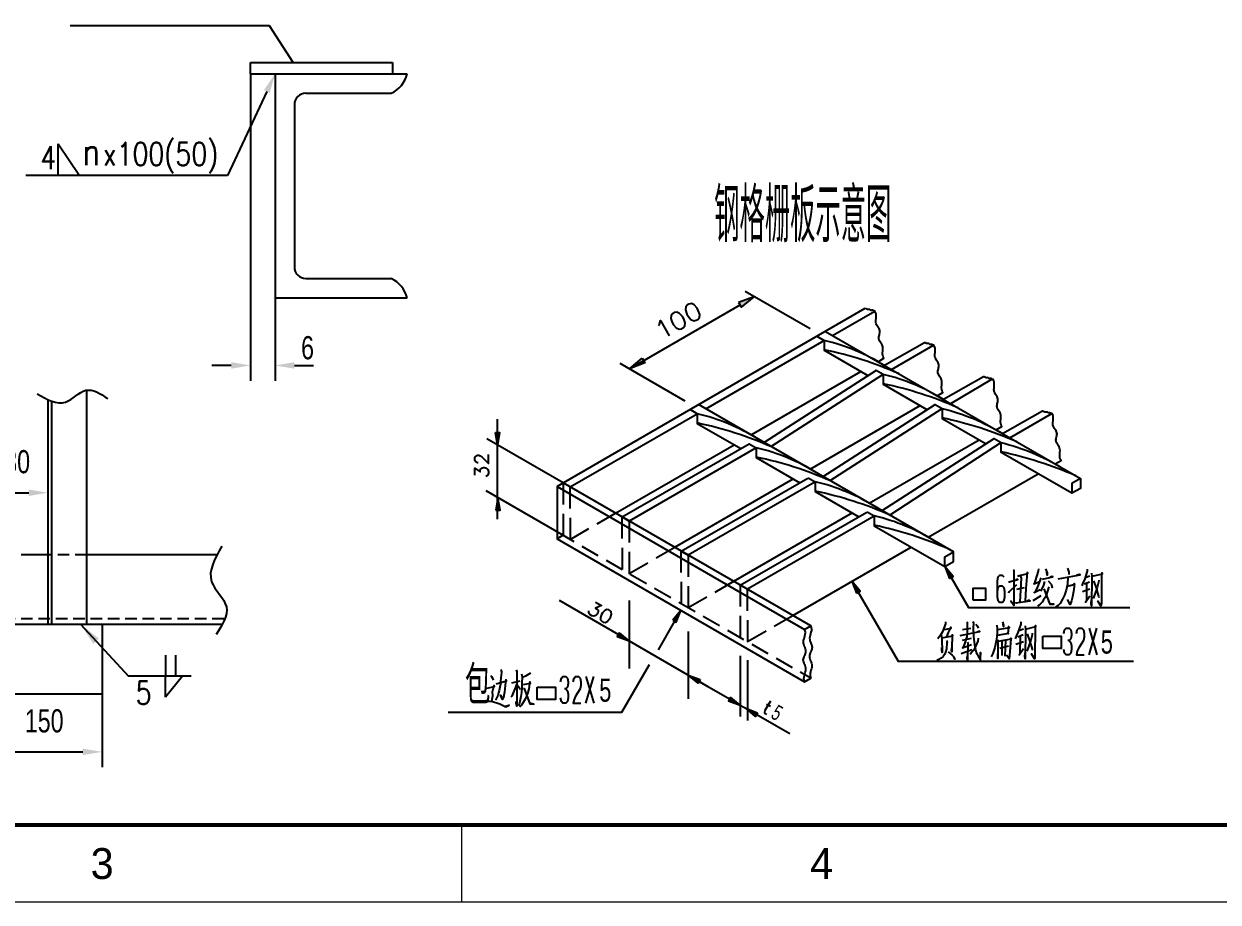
# Model space of a CAD drawing. Extents: x 148 to 221443, y -36682 to 6758.
# Drawn here: x 132360 to 135453, y -23503 to -21228 of the extents above; entities that cross this region are included whole.
import ezdxf
from ezdxf.enums import TextEntityAlignment as Align

# ---------------------------------------------------------------- set-up
doc = ezdxf.new("R2010")
doc.units = 0
doc.header["$LTSCALE"] = 10
doc.header["$MEASUREMENT"] = 0
doc.linetypes.add('HIDDENX2', pattern=[0.75, 0.5, -0.25])
for name, color, linetype in [('2', 4, 'Continuous'), ('3', 255, 'Continuous'), ('9', 6, 'Continuous')]:
    doc.layers.add(name, color=color, linetype=linetype)
doc.layers.add('2（细实线）', color=3, linetype='Continuous', lineweight=20)
doc.layers.add('图框层', color=7, linetype='Continuous', lineweight=15)
doc.styles.add('HZ', font='ROMS.SHX', dxfattribs={"width": 0.75, "bigfont": 'GBCBIG.SHX'})
doc.styles.get("Standard").update_dxf_attribs({"font": 'wison_e.shx', "width": 0.75, "bigfont": 'wison_c.shx'})
doc.styles.add('XW', font='ROMANS.shx', dxfattribs={"width": 0.85})
doc.styles.add('ZYEQ', font='bsfb.shx', dxfattribs={"width": 0.7, "bigfont": 'bsf.shx'})
doc.dimstyles.new('DIM1', dxfattribs={"dimscale": 20, "dimtxt": 3, "dimasz": 2.5, "dimexe": 2, "dimexo": 0, "dimgap": 1, "dimtad": 0, "dimdec": 0, "dimzin": 0, "dimdsep": 46, "dimtxsty": 'Standard', "dimcen": 2, "dimclrd": 3, "dimclre": 3, "dimclrt": 3, "dimadec": 0, "dimazin": 0, "dimtfac": 0.666667, "dimtdec": 0, "dimtofl": 0, "dimtmove": 2, "dimatfit": 1, "dimfxl": 2, "dimtvp": 1.333333, "dimtolj": 1, "dimtzin": 0, "dimarcsym": 0})

# ---------------------------------------------------------------- blocks, each defined once
blk = doc.blocks.new('*D1471')
at = {"layer": '2', "color": 3, "lineweight": -2}
for p, q in [((132262.8, -22782.9), (132262.8, -23153.4)), ((132562.8, -22962.9), (132562.8, -23153.4)), ((132312.8, -23113.4), (132512.8, -23113.4))]:
    blk.add_line(p, q, dxfattribs=at)
at = {"layer": '2', "color": 3}
for points in [[(132312.8, -23105), (132312.8, -23121.7), (132262.8, -23113.4)], [(132512.8, -23121.7), (132512.8, -23105), (132562.8, -23113.4)]]:
    blk.add_solid(points, dxfattribs=at)
at = {"layer": 'Defpoints', "color": 0}
for p in [(132262.8, -22782.9), (132562.8, -22962.9), (132562.8, -23113.4)]:
    blk.add_point(p, dxfattribs=at)
at = {"layer": '2', "color": 3, "insert": (132412.8, -23033.4), "char_height": 60, "attachment_point": 5}
blk.add_mtext('\\A1;150', dxfattribs=at)
blk = doc.blocks.new('*D1473')
at = {"layer": '2', "color": 3, "lineweight": -2}
for p, q in [((132262.8, -22692.9), (132262.8, -22402.2)), ((132422.8, -22602.9), (132422.8, -22402.2)), ((132312.8, -22442.2), (132372.8, -22442.2))]:
    blk.add_line(p, q, dxfattribs=at)
at = {"layer": '2', "color": 3}
for points in [[(132312.8, -22433.9), (132312.8, -22450.6), (132262.8, -22442.2)], [(132372.8, -22450.6), (132372.8, -22433.9), (132422.8, -22442.2)]]:
    blk.add_solid(points, dxfattribs=at)
at = {"layer": 'Defpoints', "color": 0}
for p in [(132422.8, -22442.2), (132422.8, -22602.9), (132262.8, -22692.9)]:
    blk.add_point(p, dxfattribs=at)
at = {"layer": '2', "color": 3, "insert": (132342.8, -22362.2), "char_height": 60, "attachment_point": 5}
blk.add_mtext('\\A1;80', dxfattribs=at)
blk = doc.blocks.new('*D1478')
at = {"layer": '2', "color": 3, "lineweight": -2}
for p, q in [((132947.2, -21357.6), (132947.2, -22152.5)), ((133010.7, -21937.3), (133010.7, -22152.5)), ((132897.2, -22112.5), (132847.2, -22112.5)), ((133060.7, -22112.5), (133110.7, -22112.5))]:
    blk.add_line(p, q, dxfattribs=at)
at = {"layer": '2', "color": 3}
for points in [[(132897.2, -22120.9), (132897.2, -22104.2), (132947.2, -22112.5)], [(133060.7, -22104.2), (133060.7, -22120.9), (133010.7, -22112.5)]]:
    blk.add_solid(points, dxfattribs=at)
at = {"layer": 'Defpoints', "color": 0}
for p in [(132947.2, -21357.6), (133010.7, -21937.3), (133010.7, -22112.5)]:
    blk.add_point(p, dxfattribs=at)
at = {"layer": '2', "color": 3, "insert": (133094.9, -22067), "char_height": 60, "attachment_point": 5}
blk.add_mtext('\\A1;6', dxfattribs=at)
blk = doc.blocks.new('a2')
blk.add_line((15615.59, 9706.74), (15615.59, 9716.74))
at = {"layer": '图框层', "ltscale": 10}
blk.add_lwpolyline([(15311.09, 10126.74), (15905.09, 10126.74), (15905.09, 9706.74), (15311.09, 9706.74)], close=True, dxfattribs=at)
at = {"layer": '图框层', "ltscale": 10, "const_width": 0.5}
blk.add_lwpolyline([(15336.09, 10116.74), (15895.09, 10116.74), (15895.09, 9716.74), (15336.09, 9716.74)], close=True, dxfattribs=at)
at = {"style": 'HZ'}
for s, p in [('3', (15569, 9711.74)), ('4', (15662.17, 9711.74))]:
    blk.add_text(s, height=4, dxfattribs=at).set_placement(p, align=Align.MIDDLE)
blk = doc.blocks.new('geshantu')
at = {"layer": '2（细实线）', "lineweight": -3}
for points in [[(12000.6, 8196.81), (12000.96, 8196.2), (12002.62, 8197.57), (12000.6, 8196.81)], [(12009.85, 8193.39), (12001.44, 8198.25)], [(12016.95, 8196.02), (11977.08, 8173), (12009.15, 8154.49), (12009.94, 8154.95), (11977.87, 8173.46), (11977.87, 8170.67)], [(11986.45, 8188.23), (12000.78, 8196.51)], [(11992.08, 8195.41), (11991.85, 8195.15), (11991.83, 8194.75), (11992, 8194.23), (11992.17, 8193.94), (11992.53, 8193.52), (11992.89, 8193.35), (11993.23, 8193.42), (11993.42, 8193.53), (11993.64, 8193.79), (11993.67, 8194.18), (11993.49, 8194.71), (11993.33, 8194.99), (11992.96, 8195.41), (11992.61, 8195.58), (11992.27, 8195.51), (11992.08, 8195.41)], [(11993.97, 8196.5), (11993.74, 8196.24), (11993.72, 8195.85), (11993.89, 8195.32), (11994.06, 8195.03), (11994.43, 8194.62), (11994.78, 8194.44), (11995.12, 8194.51), (11995.31, 8194.62), (11995.54, 8194.88), (11995.56, 8195.27), (11995.38, 8195.8), (11995.22, 8196.08), (11994.85, 8196.5), (11994.5, 8196.68), (11994.16, 8196.61), (11993.97, 8196.5)], [(12012.77, 8192.55), (12018.25, 8195.71)], [(12018.26, 8195.71), (12018.22, 8195.7), (12018.18, 8195.71), (12018.14, 8195.72), (12018.07, 8195.76), (12018.01, 8195.79), (12017.94, 8195.81), (12017.88, 8195.81), (12017.82, 8195.8), (12017.76, 8195.8), (12017.71, 8195.81), (12017.66, 8195.84), (12017.62, 8195.88), (12017.57, 8195.91), (12017.52, 8195.92), (12017.46, 8195.92), (12017.4, 8195.91), (12017.34, 8195.91), (12017.28, 8195.93), (12017.21, 8195.96), (12017.14, 8196), (12017.11, 8196.01), (12017.07, 8196.02), (12017.03, 8196.01)], [(12018.65, 8189.15), (12019.41, 8189.59), (12019.31, 8189.77), (12019.26, 8189.95), (12019.24, 8190.15), (12019.24, 8190.34), (12019.26, 8190.53), (12019.27, 8190.71), (12019.28, 8190.89), (12019.27, 8191.06), (12019.23, 8191.21), (12019.18, 8191.35), (12019.1, 8191.49), (12019.02, 8191.61), (12018.94, 8191.74), (12018.86, 8191.86), (12018.8, 8191.98), (12018.77, 8192.1), (12018.75, 8192.23), (12018.77, 8192.37), (12018.79, 8192.5), (12018.82, 8192.64), (12018.86, 8192.78), (12018.88, 8192.92), (12018.89, 8193.05), (12018.88, 8193.18), (12018.84, 8193.31), (12018.78, 8193.43), (12018.71, 8193.55), (12018.63, 8193.67), (12018.55, 8193.8), (12018.47, 8193.93), (12018.41, 8194.07), (12018.38, 8194.23), (12018.37, 8194.39), (12018.37, 8194.57), (12018.39, 8194.76), (12018.41, 8194.95), (12018.41, 8195.14), (12018.39, 8195.33), (12018.33, 8195.52), (12018.23, 8195.69)], [(11990.22, 8193.83), (11990.35, 8194.03), (11990.47, 8194.48), (11991.62, 8192.49)], [(12010.74, 8192.44), (12011.66, 8191.91), (12011.66, 8190.64), (12017.35, 8187.36)], [(11996.33, 8183.06), (12011.66, 8191.91)], [(12020.41, 8188.13), (12025.82, 8191.3)], [(12026.3, 8184.74), (12027.06, 8185.18), (12026.96, 8185.35), (12026.91, 8185.54), (12026.88, 8185.73), (12026.89, 8185.92), (12026.9, 8186.11), (12026.92, 8186.3), (12026.93, 8186.48), (12026.92, 8186.64), (12026.88, 8186.8), (12026.82, 8186.94), (12026.75, 8187.07), (12026.67, 8187.2), (12026.58, 8187.32), (12026.51, 8187.44), (12026.45, 8187.56), (12026.41, 8187.69), (12026.4, 8187.82), (12026.41, 8187.95), (12026.44, 8188.09), (12026.47, 8188.23), (12026.5, 8188.37), (12026.53, 8188.5), (12026.54, 8188.64), (12026.53, 8188.77), (12026.49, 8188.89), (12026.43, 8189.01), (12026.36, 8189.13), (12026.27, 8189.26), (12026.19, 8189.38), (12026.12, 8189.52), (12026.06, 8189.66), (12026.02, 8189.81), (12026.01, 8189.98), (12026.02, 8190.16), (12026.04, 8190.34), (12026.05, 8190.53), (12026.05, 8190.73), (12026.03, 8190.92), (12025.98, 8191.1), (12025.88, 8191.28)], [(11988.11, 8189.6), (11988.47, 8188.99), (11986.45, 8188.23), (11988.11, 8189.6)], [(11993.68, 8184.06), (11985.27, 8188.92)], [(12002.21, 8179.66), (12016.44, 8187.88)], [(12019.31, 8187.5), (12019.31, 8186.22), (12024.99, 8182.94)], [(12019.25, 8187.46), (12004.82, 8178.16)], [(12028.06, 8183.72), (12033.39, 8186.89)], [(11978.79, 8170.14), (11978.79, 8172.93), (11995.23, 8182.42), (11994.31, 8182.95)], [(12009.86, 8175.25), (12024.09, 8183.46)], [(12012.46, 8173.75), (12026.96, 8183.08), (12026.96, 8181.81), (12032.64, 8178.53)], [(11969.37, 8180), (11969.37, 8181.7)], [(12035.71, 8179.31), (12041.15, 8182.46)], [(12041.59, 8175.91), (12042.35, 8176.35), (12042.25, 8176.53), (12042.2, 8176.71), (12042.18, 8176.9), (12042.18, 8177.1), (12042.19, 8177.29), (12042.21, 8177.47), (12042.22, 8177.65), (12042.21, 8177.82), (12042.17, 8177.97), (12042.11, 8178.11), (12042.04, 8178.25), (12041.96, 8178.37), (12041.88, 8178.49), (12041.8, 8178.62), (12041.74, 8178.74), (12041.7, 8178.86), (12041.69, 8178.99), (12041.7, 8179.13), (12041.73, 8179.26), (12041.76, 8179.4), (12041.79, 8179.54), (12041.82, 8179.68), (12041.83, 8179.81), (12041.82, 8179.94), (12041.78, 8180.06), (12041.72, 8180.19), (12041.65, 8180.31), (12041.57, 8180.43), (12041.48, 8180.56), (12041.41, 8180.69), (12041.35, 8180.83), (12041.31, 8180.98), (12041.3, 8181.15), (12041.31, 8181.33), (12041.33, 8181.51), (12041.34, 8181.71), (12041.35, 8181.9), (12041.33, 8182.09), (12041.27, 8182.27), (12041.17, 8182.45)], [(11969.1, 8180), (11969.64, 8180), (11969.37, 8178.37), (11969.1, 8180)], [(11977.87, 8173.46), (11967.98, 8179.17)], [(11969.37, 8168.76), (11969.37, 8178.37)], [(11982.26, 8168.14), (11984.67, 8169.54), (12000.01, 8178.39)], [(11985.52, 8169.05), (12001.98, 8178.52), (12002.87, 8178.01), (12002.87, 8176.73), (12008.52, 8173.47)], [(12017.51, 8170.83), (12031.74, 8179.05)], [(11966.87, 8176.04), (11966.78, 8176.04), (11966.62, 8176.12), (11966.53, 8176.21), (11966.45, 8176.37), (11966.45, 8176.71), (11966.53, 8176.88), (11966.62, 8176.96), (11966.78, 8177.04), (11966.95, 8177.04), (11967.12, 8176.96), (11967.37, 8176.79), (11968.21, 8175.96), (11968.21, 8177.13)], [(12002.87, 8178.01), (11986.44, 8168.52)], [(11966.45, 8174.45), (11966.45, 8175.37), (11967.12, 8174.87), (11967.12, 8175.12), (11967.2, 8175.29), (11967.29, 8175.37), (11967.54, 8175.45), (11967.7, 8175.45), (11967.95, 8175.37), (11968.12, 8175.2), (11968.21, 8174.95), (11968.21, 8174.7), (11968.12, 8174.45), (11968.04, 8174.37), (11967.87, 8174.28)], [(11989.9, 8163.73), (11992.32, 8165.12), (12007.65, 8173.97)], [(11993.16, 8164.63), (12009.56, 8174.08)], [(12009.6, 8174.12), (12010.52, 8173.59), (12010.52, 8172.32), (12016.16, 8169.06)], [(12025.15, 8166.42), (12039.38, 8174.63)], [(12044.85, 8174.03), (12044.85, 8172.75), (12043.75, 8172.12)], [(11967.84, 8172.46), (11977.87, 8166.67), (11977.08, 8166.21)], [(11977.08, 8173), (11977.08, 8166.21), (12009.15, 8147.7), (12009.94, 8148.15), (12008.58, 8148.94)], [(12010.48, 8173.55), (11994.08, 8164.1)], [(11969.16, 8169.92), (11969.7, 8169.92), (11969.43, 8171.54), (11969.16, 8169.92)], [(11969.37, 8171.54), (11969.37, 8169.85)], [(11977.87, 8169.46), (11977.87, 8166.67), (11979.24, 8165.88)], [(11978.79, 8168.93), (11978.79, 8166.14), (11981.21, 8167.53)], [(11985.52, 8166.26), (11985.52, 8169.05), (11986.44, 8168.52), (11986.44, 8165.73)], [(11997.55, 8159.31), (11999.97, 8160.71), (12015.3, 8169.56)], [(12000.81, 8160.22), (12017.21, 8169.66)], [(12018.13, 8169.13), (12001.73, 8159.69)], [(12017.25, 8169.71), (12018.17, 8169.18)], [(11980.28, 8165.28), (11982.38, 8164.07)], [(11985.52, 8165.05), (11985.52, 8162.26)], [(11986.44, 8164.52), (11986.44, 8161.72), (11988.85, 8163.12)], [(11993.16, 8161.84), (11993.16, 8164.63), (11994.08, 8164.1), (11994.08, 8161.31)], [(12005.19, 8154.9), (12007.61, 8156.29), (12022.95, 8165.15)], [(12027.31, 8162.63), (12027.31, 8163.9), (12028.41, 8164.54)], [(11983.43, 8163.46), (11985.52, 8162.25)], [(11986.57, 8161.65), (11988.67, 8160.44)], [(12027.89, 8161.08), (12028.36, 8161.35), (12027.31, 8162.63), (12027.89, 8161.08)], [(12028.12, 8161.22), (12030.37, 8157.33), (12051.24, 8157.33)], [(12034.97, 8161.25), (12034.77, 8161.48), (12034.38, 8161.48), (12034.18, 8161.25), (12034.08, 8160.79), (12034.08, 8158.71), (12034.18, 8158.25), (12034.38, 8158.02), (12034.77, 8158.02), (12034.97, 8158.25), (12035.07, 8158.71), (12035.07, 8159.4), (12034.97, 8159.87), (12034.77, 8160.1), (12034.38, 8160.1), (12034.18, 8159.87), (12034.08, 8159.4)], [(12036.14, 8162.25), (12036.3, 8162.13), (12036.24, 8162.17), (12036.24, 8158.3), (12036.24, 8157.98), (12036.24, 8157.69), (12036.22, 8157.57), (12036.06, 8157.85), (12035.85, 8158.14), (12036.19, 8157.69), (12036.22, 8157.77)], [(12036.77, 8161.49), (12036.85, 8161.36), (12036.82, 8161.4), (12038.05, 8161.73), (12037.95, 8161.85), (12037.79, 8159.79), (12037.69, 8158.14)], [(12037.11, 8161.36), (12037.19, 8161.12), (12037, 8158.06)], [(12039.42, 8162.33), (12039.39, 8162.05), (12039.39, 8162.01), (12039.02, 8160.76), (12038.92, 8160.48), (12038.84, 8160.4), (12039.6, 8160.68)], [(12039.94, 8161), (12041.3, 8161.28), (12041.2, 8161.32), (12040.96, 8161.24)], [(12040.33, 8162.33), (12040.54, 8161.81), (12040.54, 8161.65), (12040.54, 8161.49), (12040.52, 8161.89)], [(12043.22, 8161.24), (12043.17, 8160.36), (12043.01, 8159.55), (12042.8, 8158.9), (12042.54, 8158.38), (12042.22, 8157.85), (12041.96, 8157.57), (12041.62, 8157.37)], [(12041.99, 8161.04), (12044.84, 8161.57), (12044.69, 8161.61), (12044.37, 8161.49)], [(12043.17, 8162.41), (12043.38, 8161.89), (12043.38, 8161.61)], [(12045.74, 8162.29), (12045.74, 8162.01), (12045.37, 8160.92), (12045.19, 8160.52), (12045.03, 8160.11)], [(12045.47, 8161.2), (12046.1, 8161.4)], [(12046.29, 8161.77), (12046.34, 8161.32), (12046.31, 8157.53), (12046.26, 8157.85), (12046.31, 8158.3)], [(12046.37, 8161.36), (12047.7, 8161.69), (12047.62, 8161.81), (12047.6, 8161.44), (12047.57, 8157.85), (12047.55, 8157.65), (12047.52, 8157.53), (12047.13, 8158.14), (12047.55, 8157.61)], [(11989.72, 8159.83), (11991.81, 8158.62)], [(11993.16, 8160.63), (11993.16, 8157.84)], [(11994.08, 8160.1), (11994.08, 8157.31), (11996.5, 8158.71)], [(12001.73, 8156.9), (12001.73, 8159.69), (12000.81, 8160.22), (12000.81, 8157.43)], [(12015.86, 8159.18), (12016.33, 8159.45), (12015.28, 8160.72), (12015.86, 8159.18)], [(12030.99, 8158.28), (12030.99, 8159.83), (12032.55, 8159.83), (12032.55, 8158.28), (12030.99, 8158.28)], [(12035.48, 8159.35), (12035.64, 8159.31), (12035.59, 8159.31), (12036.61, 8160.28)], [(12035.59, 8160.72), (12035.67, 8160.6), (12035.64, 8160.64), (12036.74, 8160.96), (12036.64, 8160.96), (12036.53, 8160.92)], [(12036.61, 8159.71), (12037.61, 8159.91)], [(12039.73, 8161.16), (12039.6, 8160.76), (12039.29, 8159.99), (12039, 8159.35), (12038.89, 8159.27), (12039.63, 8159.67)], [(12040.75, 8159.99), (12040.6, 8159.43), (12040.47, 8159.02), (12040.28, 8158.62), (12040.1, 8158.3), (12039.89, 8158.02), (12039.63, 8157.73), (12039.31, 8157.49)], [(12040.23, 8160.68), (12040.07, 8160.23), (12039.92, 8159.83), (12039.68, 8159.43)], [(12040.12, 8159.75), (12040.91, 8157.77), (12041.41, 8157.73), (12040.94, 8157.81), (12040.75, 8158.1)], [(12040.7, 8160.76), (12041.1, 8160.28), (12041.17, 8160.11), (12041.2, 8159.91), (12041.15, 8160.15)], [(12043.14, 8160.15), (12043.35, 8160.11), (12044.14, 8160.32), (12044.06, 8160.44), (12044.03, 8159.99), (12043.95, 8159.39), (12043.85, 8158.7), (12043.72, 8158.18), (12043.53, 8157.69), (12043.17, 8158.34)], [(12046.1, 8159.71), (12045.11, 8159.35)], [(12046.02, 8160.6), (12045.34, 8160.32)], [(12045.66, 8160.4), (12045.63, 8158.18), (12045.53, 8158.02), (12046.1, 8158.82)], [(12047.23, 8160.84), (12047.2, 8160.6), (12047.02, 8159.91), (12046.73, 8159.06), (12046.5, 8158.5)], [(12046.55, 8160.76), (12046.97, 8159.63), (12046.97, 8159.59), (12047.13, 8159.06), (12047.2, 8158.78), (12047.23, 8158.62)], [(11977.35, 8158.25), (11985.03, 8153.82)], [(11986.44, 8158.21), (11986.44, 8149.4)], [(12016.09, 8159.31), (12021.25, 8150.38), (12051.73, 8150.38)], [(12036.45, 8157.98), (12036.56, 8157.9), (12036.51, 8157.94), (12038.37, 8158.18), (12038.24, 8158.26), (12037.97, 8158.14)], [(12038.74, 8158.22), (12039.78, 8158.86)], [(11982.05, 8158.03), (11982.84, 8157.57), (11982.07, 8157.24), (11982.29, 8157.12), (11982.39, 8156.96), (11982.42, 8156.85), (11982.37, 8156.59), (11982.29, 8156.44), (11982.09, 8156.27), (11981.86, 8156.21), (11981.6, 8156.26), (11981.38, 8156.39), (11981.21, 8156.58), (11981.18, 8156.7), (11981.19, 8156.88)], [(11983.78, 8157.03), (11983.52, 8157.08), (11983.25, 8156.95), (11982.97, 8156.63), (11982.85, 8156.41), (11982.71, 8156.01), (11982.73, 8155.71), (11982.91, 8155.51), (11983.05, 8155.42), (11983.31, 8155.37), (11983.58, 8155.51), (11983.86, 8155.83), (11983.99, 8156.04), (11984.12, 8156.45), (11984.1, 8156.75), (11983.93, 8156.95), (11983.78, 8157.03)], [(11992.06, 8155.68), (11992.53, 8155.41), (11993.11, 8156.95), (11992.06, 8155.68)], [(11992.86, 8158.02), (11994.96, 8156.81)], [(11992.3, 8155.54), (11990.16, 8151.84)], [(11996, 8156.2), (11998.1, 8154.99)], [(12000.81, 8156.22), (12000.81, 8153.43)], [(12001.73, 8155.69), (12001.73, 8152.9), (12004.15, 8154.29)], [(12027.4, 8155.46), (12027.38, 8155.22), (12027.19, 8154.66), (12026.98, 8154.17), (12026.75, 8153.73), (12026.38, 8153.24)], [(12030.16, 8155.46), (12030.23, 8155.3), (12030.21, 8155.34), (12030.18, 8153.89)], [(12030.92, 8155.5), (12031, 8155.3), (12031, 8155.22), (12030.97, 8154.74), (12030.97, 8154.33), (12031, 8153.89), (12031.02, 8153.57), (12031.05, 8153.2), (12031.1, 8152.84), (12031.15, 8152.52), (12031.2, 8152.15), (12031.28, 8151.87), (12031.36, 8151.51), (12031.49, 8151.27), (12031.65, 8150.94), (12031.78, 8150.74), (12031.91, 8150.54), (12031.91, 8151.47), (12031.86, 8150.7)], [(12031.31, 8155.14), (12031.52, 8154.9), (12031.6, 8154.66)], [(12034.04, 8155.01), (12034.07, 8154.57), (12034.07, 8154.12), (12034.02, 8153.52), (12033.94, 8152.99), (12033.86, 8152.55), (12033.78, 8152.15), (12033.65, 8151.74), (12033.52, 8151.38), (12033.39, 8151.1), (12033.31, 8150.94)], [(12034.75, 8155.45), (12034.88, 8155.05), (12034.88, 8154.85), (12034.86, 8155.17)], [(12037.14, 8155.45), (12037.14, 8155.17), (12036.77, 8154.08), (12036.59, 8153.68), (12036.43, 8153.28)], [(11985.16, 8154.05), (11984.89, 8153.58), (11986.44, 8153.01), (11985.16, 8154.05)], [(11994.08, 8154.21), (11994.08, 8145.51)], [(11999.15, 8154.39), (12001.24, 8153.18)], [(12009.15, 8147.7), (12009.08, 8147.91), (12009.06, 8148.12), (12009.08, 8148.33), (12009.12, 8148.53), (12009.17, 8148.73), (12009.23, 8148.93), (12009.28, 8149.12), (12009.3, 8149.3), (12009.29, 8149.47), (12009.26, 8149.64), (12009.21, 8149.79), (12009.15, 8149.95), (12009.08, 8150.1), (12009.03, 8150.24), (12008.99, 8150.38), (12008.97, 8150.53), (12008.99, 8150.67), (12009.03, 8150.81), (12009.08, 8150.95), (12009.15, 8151.09), (12009.21, 8151.23), (12009.27, 8151.37), (12009.31, 8151.52), (12009.32, 8151.66), (12009.31, 8151.8), (12009.27, 8151.94), (12009.21, 8152.09), (12009.15, 8152.24), (12009.09, 8152.39), (12009.04, 8152.55), (12009, 8152.71), (12009, 8152.88), (12009.02, 8153.07), (12009.07, 8153.25), (12009.12, 8153.45), (12009.18, 8153.65), (12009.22, 8153.86), (12009.24, 8154.07), (12009.22, 8154.28), (12009.15, 8154.49)], [(12009.94, 8154.95), (12010.01, 8154.74), (12010.03, 8154.52), (12010.02, 8154.32), (12009.97, 8154.11), (12009.92, 8153.91), (12009.86, 8153.71), (12009.81, 8153.52), (12009.79, 8153.34), (12009.8, 8153.17), (12009.83, 8153.01), (12009.89, 8152.85), (12009.95, 8152.69), (12010.01, 8152.55), (12010.06, 8152.4), (12010.1, 8152.26), (12010.12, 8152.12), (12010.1, 8151.98), (12010.06, 8151.83), (12010.01, 8151.69), (12009.94, 8151.55), (12009.88, 8151.41), (12009.82, 8151.27), (12009.78, 8151.13), (12009.77, 8150.98), (12009.78, 8150.84), (12009.82, 8150.7), (12009.88, 8150.56), (12009.94, 8150.41), (12010, 8150.25), (12010.05, 8150.1), (12010.09, 8149.93), (12010.1, 8149.76), (12010.07, 8149.58), (12010.03, 8149.39), (12009.97, 8149.19), (12009.91, 8148.99), (12009.87, 8148.79), (12009.85, 8148.58), (12009.87, 8148.37), (12009.94, 8148.15)], [(12026.83, 8153.77), (12026.9, 8153.36), (12026.96, 8151.47), (12026.9, 8151.75), (12026.93, 8152.15)], [(12026.93, 8153.41), (12028.32, 8153.65), (12028.24, 8153.77), (12028.24, 8153.32), (12028.22, 8152.48), (12028.19, 8151.59), (12028.16, 8151.75), (12028.19, 8152.11)], [(12027.25, 8154.45), (12028.14, 8154.66), (12028.06, 8154.78), (12027.74, 8154.09), (12027.53, 8153.53)], [(12029.29, 8153.69), (12031.83, 8154.21), (12031.78, 8154.25), (12031.55, 8154.13)], [(12029.61, 8154.45), (12030.68, 8154.66)], [(12030.16, 8153.73), (12030.16, 8153.53), (12029.95, 8152.88), (12029.68, 8152.15), (12029.61, 8152.11), (12030.76, 8152.52)], [(12034.12, 8154.49), (12035.67, 8154.73), (12035.56, 8154.85), (12035.56, 8154.73), (12035.46, 8153.96), (12035.54, 8153.96), (12034.07, 8153.68)], [(12037.43, 8153.76), (12036.74, 8153.48)], [(12036.88, 8154.36), (12037.5, 8154.57)], [(12037.06, 8153.56), (12037.03, 8151.34), (12036.93, 8151.18), (12037.5, 8151.99)], [(12037.69, 8154.93), (12037.74, 8154.49), (12037.71, 8150.69), (12037.66, 8151.02), (12037.71, 8151.46)], [(12037.77, 8154.53), (12039.1, 8154.85), (12039.03, 8154.97), (12039, 8154.61), (12038.97, 8151.02), (12038.95, 8150.82), (12038.92, 8150.69), (12038.53, 8151.3), (12038.95, 8150.77)], [(12038.63, 8154), (12038.61, 8153.76), (12038.42, 8153.07), (12038.13, 8152.23), (12037.9, 8151.66)], [(12037.95, 8153.92), (12038.37, 8152.79), (12038.37, 8152.75), (12038.53, 8152.23), (12038.61, 8151.94), (12038.63, 8151.78)], [(12042.71, 8153.95), (12042.81, 8154.41), (12043.01, 8154.64), (12043.41, 8154.64), (12043.61, 8154.41), (12043.71, 8153.95), (12043.71, 8153.72), (12043.61, 8153.26), (12043.41, 8153.03), (12043.21, 8153.03)], [(12044.36, 8153.95), (12044.46, 8154.41), (12044.66, 8154.64), (12045.05, 8154.64), (12045.25, 8154.41), (12045.35, 8153.95), (12045.35, 8153.49), (12045.25, 8153.03), (12044.66, 8152.11), (12044.46, 8151.65), (12044.36, 8151.18), (12045.35, 8151.18)], [(12046, 8151.18), (12047, 8154.64)], [(12046, 8154.64), (12047, 8151.18)], [(11986.44, 8153.02), (11996.62, 8147.08)], [(12002.29, 8152.57), (12004.39, 8151.36)], [(12027.51, 8153.04), (12027.59, 8152.88), (12027.56, 8152.76), (12027.51, 8151.95), (12027.4, 8151.55), (12027.27, 8151.23), (12027.09, 8150.98), (12026.83, 8150.74), (12026.54, 8150.58), (12026.28, 8150.46)], [(12030.73, 8153.32), (12029.55, 8153.04)], [(12030.23, 8152.84), (12030.26, 8152.72), (12030.23, 8150.42), (12030.21, 8150.74), (12030.23, 8151.07)], [(12031.62, 8153.36), (12031.57, 8152.96), (12031.28, 8152.28), (12031, 8151.75), (12031.02, 8151.79), (12030.76, 8151.47), (12030.6, 8151.23)], [(12034.15, 8153.15), (12034.17, 8152.91), (12034.17, 8151.5), (12034.17, 8150.73), (12034.15, 8150.94), (12034.17, 8151.3)], [(12034.2, 8152.95), (12035.93, 8153.28), (12035.83, 8153.36), (12035.83, 8153.2), (12035.77, 8152.23), (12035.72, 8151.58), (12035.67, 8151.14), (12035.62, 8150.69), (12035.35, 8151.1), (12035.59, 8150.82), (12035.64, 8150.94)], [(12034.41, 8152.07), (12035.54, 8152.35)], [(12034.67, 8152.99), (12034.7, 8151.9), (12034.7, 8151.82), (12034.67, 8151.1)], [(12035.17, 8153.07), (12035.09, 8151.02)], [(12037.5, 8152.87), (12036.51, 8152.51)], [(12043.41, 8153.03), (12043.61, 8152.8), (12043.71, 8152.34), (12043.71, 8151.88), (12043.61, 8151.41), (12043.41, 8151.18), (12043.01, 8151.18), (12042.81, 8151.41), (12042.71, 8151.88)], [(12000.81, 8151.04), (12000.81, 8143.21)], [(12001.73, 8150.51), (12001.73, 8142.67)], [(12005.44, 8150.76), (12007.53, 8149.55)], [(12027.74, 8151.59), (12028.24, 8151.15), (12028.45, 8150.94), (12028.56, 8150.82), (12028.61, 8150.62), (12028.48, 8150.9)], [(12029.42, 8151.35), (12030.79, 8151.87)], [(11962.98, 8143.75), (11985.49, 8143.75), (11989.06, 8149.93)], [(11969.79, 8149.28), (11969.9, 8149), (11969.87, 8148.92), (11969.82, 8148.19), (11969.77, 8147.75), (11969.74, 8147.38), (11969.69, 8146.98), (11969.58, 8146.58), (11969.5, 8146.25), (11969.4, 8145.93), (11969.27, 8145.65), (11969.11, 8145.33)], [(11971.78, 8149.24), (11971.89, 8149.04), (11971.86, 8149.08), (11971.86, 8144.56), (11971.81, 8144.88), (11971.84, 8145.2)], [(11973.65, 8148.83), (11972.99, 8148.43), (11972.6, 8148.27)], [(11968.48, 8148.51), (11968.61, 8148.39), (11968.74, 8148.15), (11968.82, 8147.91)], [(11969.19, 8147.42), (11970.53, 8147.83), (11970.45, 8147.95), (11970.39, 8147.62), (11970.42, 8147.66), (11970.26, 8146.37), (11970.18, 8145.93), (11970.13, 8145.61), (11970.08, 8145.49), (11970.03, 8145.41), (11969.77, 8145.97), (11970.05, 8145.49)], [(11971.86, 8147.46), (11971.6, 8146.78), (11971.39, 8146.25), (11971.21, 8145.85), (11971.1, 8145.69)], [(11971.21, 8147.58), (11972.31, 8147.83)], [(11971.89, 8147.34), (11972.2, 8146.9), (11972.28, 8146.7)], [(11972.49, 8148.71), (11972.57, 8148.35), (11972.54, 8147.54), (11972.52, 8146.9), (11972.49, 8146.33), (11972.41, 8145.81), (11972.31, 8145.37), (11972.2, 8144.92), (11972.07, 8144.6)], [(11972.75, 8147.34), (11973.65, 8147.54), (11973.57, 8147.71), (11973.51, 8147.42), (11973.41, 8146.78), (11973.28, 8146.33), (11973.12, 8145.85), (11972.94, 8145.45), (11972.7, 8145), (11972.49, 8144.68), (11972.23, 8144.4)], [(11977.54, 8147.69), (11977.64, 8148.15), (11977.84, 8148.39), (11978.24, 8148.39), (11978.44, 8148.15), (11978.54, 8147.69), (11978.54, 8147.46), (11978.44, 8147), (11978.24, 8146.77), (11978.04, 8146.77)], [(11979.19, 8147.69), (11979.29, 8148.15), (11979.49, 8148.39), (11979.88, 8148.39), (11980.08, 8148.15), (11980.18, 8147.69), (11980.18, 8147.23), (11980.08, 8146.77), (11979.49, 8145.85), (11979.29, 8145.39), (11979.19, 8144.93), (11980.18, 8144.93)], [(11980.83, 8144.93), (11981.83, 8148.39)], [(11980.83, 8148.39), (11981.83, 8144.93)], [(11995.63, 8147.98), (11995.36, 8147.51), (11994.08, 8148.56), (11995.63, 8147.98)], [(11994.08, 8148.56), (11999.4, 8145.49)], [(11995.46, 8147.76), (11996.54, 8147.14)], [(11968.01, 8146.86), (11968.98, 8147.1), (11968.9, 8147.22), (11968.66, 8146.37), (11968.66, 8146.29), (11968.74, 8146.01), (11968.74, 8145.85), (11968.61, 8145.2)], [(11972.75, 8146.86), (11972.83, 8146.82), (11973.57, 8144.84), (11974.09, 8144.8), (11973.57, 8144.92), (11973.46, 8145.08)], [(11978.24, 8146.77), (11978.44, 8146.54), (11978.54, 8146.08), (11978.54, 8145.62), (11978.44, 8145.16), (11978.24, 8144.93), (11977.84, 8144.93), (11977.64, 8145.16), (11977.54, 8145.62)], [(11999.54, 8145.72), (11999.27, 8145.25), (12000.81, 8144.68), (11999.54, 8145.72)], [(11968.06, 8145.2), (11968.24, 8145.2), (11968.4, 8145.2), (11968.72, 8145.16), (11968.98, 8145.08), (11969.29, 8144.96), (11969.66, 8144.84), (11970, 8144.68), (11970.29, 8144.52), (11970.45, 8144.44), (11970.89, 8144.68), (11970.84, 8144.64), (11970.45, 8144.48), (11970.21, 8144.56)], [(12000.81, 8144.68), (12001.73, 8144.15), (12007.21, 8140.98)], [(12003.06, 8143.69), (12002.79, 8143.22), (12001.51, 8144.27), (12003.06, 8143.69)], [(12004.72, 8145.19), (12004.01, 8143.96), (12003.96, 8143.7), (12004.06, 8143.55), (12004.21, 8143.46)], [(12004.21, 8144.81), (12004.72, 8144.52)]]:
    blk.add_lwpolyline(points, dxfattribs=at)
for points in [[(12011.85, 8193.08), (12044.85, 8174.03), (12043.75, 8173.39), (12043.75, 8172.12), (12034.6, 8177.39), (12034.6, 8178.67, -0.08016), (12042.43, 8175.42)], [(12025.9, 8191.29), (12025.86, 8191.29), (12025.82, 8191.3), (12025.79, 8191.31), (12025.72, 8191.34), (12025.65, 8191.38), (12025.59, 8191.4), (12025.53, 8191.4), (12025.47, 8191.39), (12025.41, 8191.39), (12025.36, 8191.4), (12025.31, 8191.43), (12025.26, 8191.46), (12025.22, 8191.49), (12025.17, 8191.51), (12025.11, 8191.5), (12025.05, 8191.49), (12024.99, 8191.49), (12024.92, 8191.51), (12024.86, 8191.55), (12024.79, 8191.58), (12024.75, 8191.6), (12024.71, 8191.6), (12024.67, 8191.6), (12019.49, 8188.66, 0.080157), (12011.66, 8191.91)], [(12033.94, 8180.32), (12034.7, 8180.76), (12034.61, 8180.94), (12034.55, 8181.13), (12034.53, 8181.32), (12034.53, 8181.51), (12034.55, 8181.7), (12034.57, 8181.89), (12034.57, 8182.06), (12034.56, 8182.23), (12034.53, 8182.38), (12034.47, 8182.53), (12034.39, 8182.66), (12034.31, 8182.79), (12034.23, 8182.91), (12034.16, 8183.03), (12034.1, 8183.15), (12034.06, 8183.28), (12034.05, 8183.41), (12034.06, 8183.54), (12034.08, 8183.68), (12034.12, 8183.81), (12034.15, 8183.95), (12034.17, 8184.09), (12034.18, 8184.22), (12034.17, 8184.35), (12034.14, 8184.48), (12034.08, 8184.6), (12034, 8184.72), (12033.92, 8184.84), (12033.84, 8184.97), (12033.76, 8185.1), (12033.7, 8185.25), (12033.67, 8185.4), (12033.66, 8185.57), (12033.67, 8185.74), (12033.68, 8185.93), (12033.7, 8186.12), (12033.7, 8186.31), (12033.68, 8186.5), (12033.63, 8186.69), (12033.53, 8186.87), (12033.49, 8186.86), (12033.45, 8186.87), (12033.41, 8186.88), (12033.34, 8186.92), (12033.28, 8186.96), (12033.22, 8186.98), (12033.16, 8186.98), (12033.1, 8186.97), (12033.04, 8186.96), (12032.99, 8186.98), (12032.94, 8187.01), (12032.9, 8187.04), (12032.85, 8187.07), (12032.8, 8187.09), (12032.75, 8187.08), (12032.69, 8187.08), (12032.63, 8187.08), (12032.56, 8187.09), (12032.5, 8187.13), (12032.43, 8187.17), (12032.4, 8187.18), (12032.36, 8187.19), (12032.32, 8187.18), (12027.14, 8184.25, 0.08016), (12019.31, 8187.5), (12018.39, 8188.03), (12003.9, 8178.69)], [(12026, 8165.93, 0.080161), (12018.17, 8169.18), (12018.17, 8167.91), (12027.31, 8162.63), (12028.41, 8163.26), (12028.41, 8164.54), (11995.41, 8183.59)], [(12011.54, 8174.28), (12026.04, 8183.61), (12026.96, 8183.08, -0.08016), (12034.79, 8179.84), (12039.96, 8182.77), (12040.01, 8182.77), (12040.04, 8182.77), (12040.08, 8182.76), (12040.15, 8182.72), (12040.22, 8182.68), (12040.28, 8182.66), (12040.34, 8182.67), (12040.4, 8182.67), (12040.46, 8182.68), (12040.51, 8182.67), (12040.56, 8182.64), (12040.6, 8182.6), (12040.65, 8182.57), (12040.7, 8182.56), (12040.76, 8182.56), (12040.82, 8182.57), (12040.88, 8182.57), (12040.94, 8182.55), (12041.01, 8182.52), (12041.08, 8182.48), (12041.11, 8182.47), (12041.15, 8182.46), (12041.2, 8182.47)], [(12003.06, 8179.17, 0.080161), (11995.23, 8182.42), (11995.23, 8181.15), (12000.87, 8177.89)], [(12019.19, 8169.86), (12033.68, 8179.2), (12034.6, 8178.67), (12020.19, 8169.29, 0.051089), (12010.52, 8172.39)]]:
    blk.add_lwpolyline(points, format="xyb", dxfattribs=at)
for points in [[(12039.99, 8153.61), (12042.35, 8153.61), (12042.35, 8152), (12039.99, 8152)], [(11974.52, 8147.02), (11976.89, 8147.02), (11976.89, 8145.4), (11974.52, 8145.4)]]:
    blk.add_lwpolyline(points, close=True, dxfattribs=at)
for centre, radius, start, end in [((12001.36, 8141.97), 49.81, 66.3633, 78.0626), ((12009.01, 8137.55), 49.82, 66.3634, 78.0622), ((12016.65, 8133.14), 49.81, 66.3631, 78.0624), ((11984.92, 8132.48), 49.81, 66.3632, 78.0625), ((11996.73, 8152.12), 26.61, 58.3137, 76.6456), ((11992.57, 8128.07), 49.81, 66.3633, 78.0626), ((12024.3, 8128.73), 49.81, 66.3633, 78.0626), ((12004.37, 8147.71), 26.61, 58.3138, 76.6458), ((12007.86, 8119.24), 49.81, 66.3634, 78.0626)]:
    blk.add_arc(centre, radius, start, end, dxfattribs=at)
at = {"layer": '2（细实线）', "transparency": 33554559}
for points in [[(12000.6, 8196.81), (12000.96, 8196.2), (12000.6, 8196.81), (12002.62, 8197.57)], [(11988.11, 8189.6), (11988.47, 8188.99), (11988.11, 8189.6), (11986.45, 8188.23)], [(11969.1, 8180), (11969.64, 8180), (11969.1, 8180), (11969.37, 8178.37)], [(11969.16, 8169.92), (11969.7, 8169.92), (11969.16, 8169.92), (11969.43, 8171.54)], [(12027.89, 8161.08), (12028.36, 8161.35), (12027.89, 8161.08), (12027.31, 8162.63)], [(12015.86, 8159.18), (12016.33, 8159.45), (12015.86, 8159.18), (12015.28, 8160.72)], [(11992.06, 8155.68), (11992.53, 8155.41), (11992.06, 8155.68), (11993.11, 8156.95)], [(11985.16, 8154.05), (11984.89, 8153.58), (11985.16, 8154.05), (11986.44, 8153.01)], [(11995.63, 8147.98), (11995.36, 8147.51), (11995.63, 8147.98), (11994.08, 8148.56)], [(11999.54, 8145.72), (11999.27, 8145.25), (11999.54, 8145.72), (12000.81, 8144.68)], [(12003.06, 8143.69), (12002.79, 8143.22), (12003.06, 8143.69), (12001.51, 8144.27)]]:
    blk.add_solid(points, dxfattribs=at)
at = {"style": 'ZYEQ', "width": 0.7}
blk.add_text('包', height=5, dxfattribs=at).set_placement((11965.14, 8144.77))
at = {"layer": '图框层', "color": 3, "style": 'ZYEQ', "width": 0.7}
for p in [(12048.28, 8151.35), (11983.33, 8145.11)]:
    blk.add_text('5', height=3, dxfattribs=at).set_placement(p, align=Align.CENTER)
blk.add_text('5', height=2, rotation=330, dxfattribs=at).set_placement((12005.09, 8142.83), align=Align.CENTER)

msp = doc.modelspace()

# ---------------------------------------------------------------- linework, layer by layer
at = {"linetype": 'Continuous'}
for p, q in [((132947.2223, -21357.5787), (132947.2223, -21327.5787)), ((132947.2223, -21327.5787), (133315.0866, -21327.5787)), ((133315.0866, -21327.5787), (133315.0866, -21357.5787)), ((132947.2223, -21357.5787), (133353.3139, -21357.5787)), ((133010.6973, -21357.5787), (133010.6973, -21937.3262)), ((133090.6973, -21407.5787), (133311.7262, -21407.5787)), ((133060.6973, -21437.5787), (133060.6973, -21857.3262)), ((133090.6973, -21887.3262), (133311.7262, -21887.3262)), ((133010.6973, -21937.3262), (133353.3139, -21937.3262)), ((132522.8217, -22782.8623), (132522.8217, -22176.4869)), ((132422.8217, -22782.8623), (132422.8217, -22201.2858)), ((132432.8217, -22782.8623), (132432.8217, -22205.3832)), ((132422.8217, -22602.8623), (132352.8217, -22602.8623)), ((132651.0081, -22602.8623), (132522.8217, -22602.8623)), ((132860.6578, -22602.8623), (132651.0081, -22602.8623)), ((132262.8217, -22782.8623), (132651.0081, -22782.8623)), ((132562.8217, -22782.8623), (132562.8217, -22962.8623)), ((132651.0081, -22782.8623), (132874.3155, -22782.8623)), ((131508.9008, -22962.8623), (132562.8217, -22962.8623))]:
    msp.add_line(p, q, dxfattribs=at)
for centre, radius, start, end in [((133277.1717, -21336.5425), 78.9947, 295.9398448, 344.5558076), ((133090.6973, -21437.5787), 30, 90, 180), ((133090.6973, -21857.3262), 30, 180, 270), ((133277.1717, -21958.3624), 78.9947, 15.4441924, 64.0601552)]:
    msp.add_arc(centre, radius, start, end, dxfattribs=at)
at = {"color": 3, "linetype": 'Continuous'}
msp.add_solid([(132981.9037, -21399.2965), (132996.9902, -21406.38), (133010.6973, -21357.5787)], dxfattribs=at)
at = {"layer": '2', "color": 3}
for p, q in [((132995.9969, -21232.9241), (132479.9036, -21232.9241)), ((133057.4366, -21327.5787), (132995.9969, -21232.9241)), ((132989.447, -21402.8383), (132887.245, -21620.5113)), ((132887.245, -21620.5113), (132365.4418, -21620.5113)), ((132506.5336, -22782.8623), (132630.8729, -22917.2622)), ((132793.7482, -22917.2622), (132630.8729, -22917.2622))]:
    msp.add_line(p, q, dxfattribs=at)
at = {"layer": '2', "color": 7, "linetype": 'Continuous'}
for p, q in [((132449.0574, -21620.5113), (132449.0574, -21538.3223)), ((132449.0574, -21538.3223), (132504.3217, -21620.5113))]:
    msp.add_line(p, q, dxfattribs=at)
at = {"layer": '2', "color": 7}
for p, q in [((132727.3423, -22862.6478), (132727.3423, -22917.2622)), ((132752.5881, -22862.6478), (132752.5881, -22917.2622)), ((132771.077, -22917.2622), (132727.3423, -22971.8767)), ((132727.3423, -22971.8767), (132727.3423, -22917.2622)), ((132771.077, -22917.2622), (132727.3423, -22917.2622))]:
    msp.add_line(p, q, dxfattribs=at)
at = {"layer": '2', "color": 7, "linetype": 'Continuous'}
msp.add_lwpolyline([(132504.3217, -21620.5113), (132449.0574, -21620.5113)], dxfattribs=at)
at = {"layer": '2', "color": 3}
msp.add_solid([(132539.9391, -22833.6961), (132554.62, -22820.1141), (132506.5336, -22782.8623)], dxfattribs=at)
at = {"layer": '3', "linetype": 'HIDDENX2', "ltscale": 6}
for p, q in [((132522.8217, -22602.8623), (132422.8217, -22602.8623)), ((132262.8217, -22767.8623), (132881.2688, -22767.8623))]:
    msp.add_line(p, q, dxfattribs=at)
at = {"layer": '9'}
for points in [[(132394.5964, -22186.1804), (132468.1954, -22207.4086), (132520.5766, -22176.893), (132577.5992, -22198.1212)], [(132873.0294, -22580.7115), (132846.4941, -22672.7102), (132884.6385, -22738.1867), (132858.1033, -22809.465)]]:
    msp.add_spline(points, degree=3, dxfattribs=at)

# ---------------------------------------------------------------- block references
at = {"layer": '2（细实线）', "xscale": 20, "yscale": 20, "zscale": 20}
for name, p in [('a2', (-178817.121, -217637.4111)), ('geshantu', (-105800.5542, -185885.8563))]:
    msp.add_blockref(name, p, dxfattribs=at)

# ---------------------------------------------------------------- texts
at = {"layer": '2', "color": 3, "style": 'XW', "width": 0.8}
for s, height, p in [('x100(50)', 60, (132565.6353, -21594.8134)), ('n', 70, (132511.662, -21593.4148))]:
    msp.add_text(s, height=height, dxfattribs=at).set_placement(p)
at = {"layer": '2', "color": 3, "linetype": 'Continuous', "style": 'XW', "width": 0.8}
msp.add_text('4', height=60, dxfattribs=at).set_placement((132402.8833, -21604.4178))
at = {"layer": '2', "linetype": 'Continuous', "style": 'HZ', "width": 0.65}
msp.add_text('钢格栅板示意图', height=140, dxfattribs=at).set_placement((134148.2431, -21793.1395))
at = {"layer": '2', "color": 3, "style": 'XW', "width": 0.8}
msp.add_text('5', height=60, dxfattribs=at).set_placement((132690.8696, -22960.1778), align=Align.MIDDLE_RIGHT)

# ---------------------------------------------------------------- dimensions: what is measured, and where the dimension line sits
at = {"layer": '2', "color": 3}
dim = msp.add_linear_dim(base=(133010.6973, -22112.5464), p1=(132947.2223, -21357.5787), p2=(133010.6973, -21937.3262), text='6', dimstyle='DIM1', override={"dimtxt": 3}, dxfattribs=at)
dim.commit()
dim.dimension.update_dxf_attribs({"geometry": '*D1478', "text_midpoint": (133094.9021, -22066.9698), "dimtype": 160})
for base, p1, p2, text, picture, middle in [((132422.8217, -22442.2317), (132262.8217, -22692.8623), (132422.8217, -22602.8623), '80', '*D1473', (132342.8217, -22362.2317)), ((132562.8217, -23113.3537), (132262.8217, -22782.8623), (132562.8217, -22962.8623), '150', '*D1471', (132412.8217, -23033.3537))]:
    dim = msp.add_linear_dim(base=base, p1=p1, p2=p2, text=text, dimstyle='DIM1', dxfattribs=at)
    dim.commit()
    dim.dimension.update_dxf_attribs({"geometry": picture, "text_midpoint": middle})

doc.saveas('drawing.dxf')
